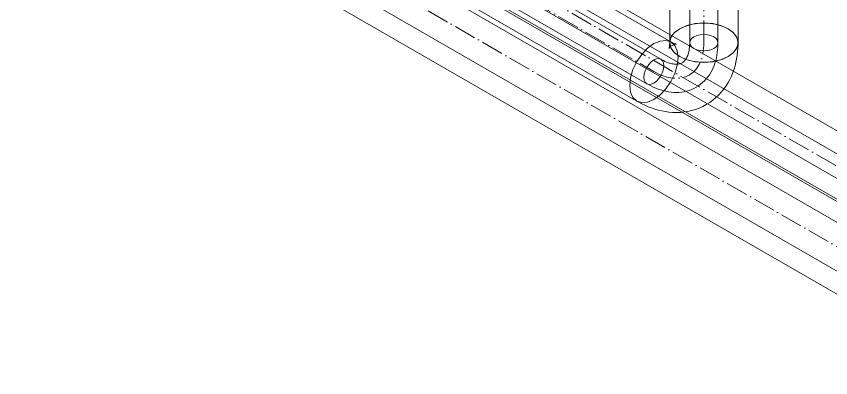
# Model space of a CAD drawing. Header units: millimetres. Extents: x -88595 to 880822, y -1054509 to -148035.
# Drawn here: x 378531.3 to 378897, y -322584.2 to -322421.7 of the extents above; entities that cross this region are included whole.
import ezdxf

# ---------------------------------------------------------------- set-up
doc = ezdxf.new("R2010")
doc.units = ezdxf.units.MM
doc.linetypes.add('$12$ADSK_Осевая', pattern=[14, 10, -2, 0, -2])
doc.linetypes.add('$13$ADSK_Осевая', pattern=[14, 10, -2, 0, -2])
for name, color, linetype, lineweight in [('Изоляция', 7, 'Continuous', 18), ('Трубопровод', 7, 'Continuous', 18), ('Трубопроводы', 7, 'Continuous', 18)]:
    doc.layers.add(name, color=color, linetype=linetype, lineweight=lineweight)

# ---------------------------------------------------------------- blocks, each defined once
blk = doc.blocks.new('$0$ADSK_МедьПайка_Отвод-гнутая труба - Отвод _гнутая труба_-3260024-В_ОВ3_1')
at = {"layer": 'Трубопроводы', "color": 134, "true_color": 0x00a6a6}
for points in [[(1308.17, 16537.29, 0), (1307.16, 16536.54, 0), (1306.53, 16535.65, 0), (1306.31, 16534.7, 0), (1306.53, 16533.75, 0), (1307.16, 16532.87, 0), (1308.17, 16532.11, 0), (1309.49, 16531.53, 0), (1311.02, 16531.16, 0), (1312.66, 16531.04, 0), (1314.3, 16531.16, 0), (1315.84, 16531.53, 0), (1317.15, 16532.11, 0)], [(1317.15, 16532.11, 0), (1318.16, 16532.87, 0), (1318.79, 16533.75, 0), (1319.01, 16534.7, 0), (1318.79, 16535.65, 0), (1318.16, 16536.54, 0), (1317.15, 16537.29, 0), (1315.84, 16537.88, 0), (1314.3, 16538.24, 0), (1312.66, 16538.37, 0), (1311.02, 16538.24, 0), (1309.49, 16537.88, 0), (1308.17, 16537.29, 0)], [(1302.91, 16525.67, 0), (1303.16, 16525.82, 0), (1303.4, 16526, 0), (1303.64, 16526.2, 0), (1303.87, 16526.42, 0), (1304.1, 16526.67, 0), (1304.33, 16526.96, 0), (1304.56, 16527.28, 0), (1304.78, 16527.64, 0), (1305, 16528.03, 0), (1305.2, 16528.47, 0), (1305.4, 16528.95, 0), (1305.58, 16529.47, 0), (1305.75, 16530.03, 0), (1305.9, 16530.63, 0), (1306.03, 16531.27, 0), (1306.13, 16531.94, 0), (1306.22, 16532.66, 0), (1306.27, 16533.41, 0), (1306.3, 16534.19, 0), (1306.31, 16534.7, 0)], [(1309.26, 16514.67, 0), (1310.25, 16515.29, 0), (1311.2, 16515.98, 0), (1312.1, 16516.73, 0), (1312.95, 16517.54, 0), (1313.74, 16518.4, 0), (1314.47, 16519.31, 0), (1315.15, 16520.26, 0), (1315.76, 16521.26, 0), (1316.32, 16522.29, 0), (1316.82, 16523.35, 0), (1317.27, 16524.44, 0), (1317.66, 16525.55, 0), (1318, 16526.69, 0), (1318.29, 16527.85, 0), (1318.53, 16529.03, 0), (1318.71, 16530.22, 0), (1318.86, 16531.44, 0), (1318.95, 16532.66, 0), (1319, 16533.91, 0), (1319.01, 16534.7, 0)], [(1290.21, 16516.56, 0), (1289.05, 16516.06, 0), (1287.96, 16515.95, 0), (1287.03, 16516.24, 0), (1286.32, 16516.9, 0), (1285.87, 16517.89, 0), (1285.72, 16519.15, 0), (1285.87, 16520.58, 0), (1286.32, 16522.09, 0), (1287.03, 16523.57, 0), (1287.96, 16524.93, 0), (1289.05, 16526.08, 0), (1290.21, 16526.93, 0)], [(1290.21, 16526.93, 0), (1291.37, 16527.42, 0), (1292.45, 16527.53, 0), (1293.38, 16527.24, 0), (1294.1, 16526.58, 0), (1294.55, 16525.59, 0), (1294.7, 16524.33, 0), (1294.55, 16522.9, 0), (1294.1, 16521.39, 0), (1293.38, 16519.91, 0), (1292.45, 16518.55, 0), (1291.37, 16517.4, 0), (1290.21, 16516.56, 0)], [(1302.91, 16525.67, 0), (1302.65, 16525.53, 0), (1302.38, 16525.41, 0), (1302.09, 16525.3, 0), (1301.78, 16525.21, 0), (1301.44, 16525.14, 0), (1301.08, 16525.08, 0), (1300.69, 16525.04, 0), (1300.27, 16525.03, 0), (1299.82, 16525.04, 0), (1299.34, 16525.08, 0), (1298.83, 16525.15, 0), (1298.28, 16525.25, 0), (1297.72, 16525.39, 0), (1297.12, 16525.56, 0), (1296.5, 16525.77, 0), (1295.86, 16526.01, 0), (1295.2, 16526.3, 0), (1294.52, 16526.62, 0), (1293.83, 16526.99, 0), (1293.38, 16527.24, 0)], [(1309.26, 16514.67, 0), (1308.22, 16514.12, 0), (1307.15, 16513.64, 0), (1306.05, 16513.24, 0), (1304.93, 16512.91, 0), (1303.79, 16512.65, 0), (1302.63, 16512.47, 0), (1301.47, 16512.37, 0), (1300.3, 16512.33, 0), (1299.13, 16512.36, 0), (1297.96, 16512.46, 0), (1296.8, 16512.61, 0), (1295.64, 16512.83, 0), (1294.48, 16513.11, 0), (1293.33, 16513.44, 0), (1292.19, 16513.82, 0), (1291.06, 16514.26, 0), (1289.94, 16514.74, 0), (1288.83, 16515.27, 0), (1287.73, 16515.85, 0), (1287.03, 16516.24, 0)]]:
    blk.add_polyline3d(points, dxfattribs=at)

msp = doc.modelspace()

# ---------------------------------------------------------------- linework, layer by layer
at = {"layer": 'Изоляция', "color": 134, "true_color": 0x00a6a6}
for p, q in [((378824.72, -322198.04), (378824.72, -322433.6)), ((378855.42, -322433.6), (378855.42, -322198.04)), ((378825.3, -322433.27), (378526.01, -322260.48)), ((378510.66, -322287.07), (378809.95, -322459.86)), ((383713.29, -325282.94), (378581, -322319.86)), ((378560.46, -322350.78), (383694.77, -325315.02))]:
    msp.add_line(p, q, dxfattribs=at)
at = {"layer": 'Изоляция', "color": 190, "true_color": 0x8000ff}
for p, q in [((383816.09, -325311.64), (378558.89, -322276.39)), ((378541.87, -322298.34), (383802.33, -325335.47))]:
    msp.add_line(p, q, dxfattribs=at)
at = {"layer": 'Изоляция', "color": 134, "true_color": 0x00a6a6}
for points in [[(378829.22, -322427.34, 0), (378832.4, -322425.93, 0), (378836.1, -322425.04, 0), (378840.07, -322424.74, 0), (378844.05, -322425.04, 0), (378847.75, -322425.93, 0), (378850.93, -322427.34, 0)], [(378850.93, -322427.34, 0), (378848.24, -322426.1, 0), (378845.14, -322425.24, 0), (378841.79, -322424.8, 0), (378838.35, -322424.8, 0), (378835, -322425.24, 0), (378831.9, -322426.1, 0), (378829.22, -322427.34, 0)], [(378829.22, -322439.87, 0), (378826.78, -322438.03, 0), (378825.25, -322435.9, 0), (378824.72, -322433.6, 0), (378825.25, -322431.31, 0), (378826.78, -322429.17, 0), (378829.22, -322427.34, 0)], [(378829.22, -322427.34, 0), (378827.07, -322428.89, 0), (378825.58, -322430.68, 0), (378824.82, -322432.61, 0), (378824.82, -322434.6, 0), (378825.58, -322436.53, 0), (378827.08, -322438.32, 0), (378829.22, -322439.87, 0)], [(378850.93, -322427.34, 0), (378853.37, -322429.17, 0), (378854.9, -322431.31, 0), (378855.42, -322433.6, 0), (378854.9, -322435.9, 0), (378853.37, -322438.03, 0), (378850.93, -322439.87, 0)], [(378850.93, -322439.87, 0), (378853.07, -322438.32, 0), (378854.56, -322436.53, 0), (378855.33, -322434.59, 0), (378855.33, -322432.61, 0), (378854.56, -322430.67, 0), (378853.07, -322428.89, 0), (378850.93, -322427.34, 0)], [(378817.62, -322434.03, 0), (378814.81, -322436.08, 0), (378812.19, -322438.84, 0), (378809.95, -322442.13, 0), (378808.22, -322445.72, 0), (378807.14, -322449.37, 0), (378806.77, -322452.83, 0)], [(378806.77, -322452.83, 0), (378807.14, -322449.37, 0), (378808.22, -322445.72, 0), (378809.95, -322442.13, 0), (378812.19, -322438.84, 0), (378814.81, -322436.08, 0), (378817.62, -322434.03, 0)], [(378828.48, -322440.3, 0), (378828.11, -322437.27, 0), (378827.02, -322434.87, 0), (378825.3, -322433.27, 0), (378823.05, -322432.58, 0), (378820.43, -322432.84, 0), (378817.62, -322434.03, 0)], [(378817.62, -322434.03, 0), (378820.43, -322432.84, 0), (378823.05, -322432.58, 0), (378825.3, -322433.27, 0), (378827.02, -322434.87, 0), (378828.11, -322437.27, 0), (378828.48, -322440.3, 0)], [(378824.38, -322436.21, 0), (378824.39, -322436.18, 0), (378824.42, -322436.11, 0), (378824.46, -322435.98, 0), (378824.51, -322435.79, 0), (378824.56, -322435.56, 0), (378824.61, -322435.27, 0), (378824.65, -322434.93, 0), (378824.69, -322434.53, 0), (378824.71, -322434.1, 0), (378824.72, -322433.61, 0), (378824.72, -322433.6, 0)], [(378825.82, -322434.84, 0), (378825.54, -322435.02, 0), (378825.28, -322435.2, 0), (378825.05, -322435.4, 0), (378824.85, -322435.59, 0), (378824.69, -322435.77, 0), (378824.56, -322435.93, 0), (378824.47, -322436.06, 0), (378824.41, -322436.15, 0), (378824.38, -322436.2, 0), (378824.38, -322436.21, 0)], [(378827.73, -322434.28, 0), (378827.7, -322434.27, 0), (378827.62, -322434.26, 0), (378827.49, -322434.23, 0), (378827.3, -322434.18, 0), (378827.07, -322434.11, 0), (378826.8, -322434, 0), (378826.48, -322433.87, 0), (378826.12, -322433.71, 0), (378825.73, -322433.51, 0), (378825.31, -322433.28, 0), (378825.3, -322433.27, 0)], [(378825.82, -322434.84, 0), (378826.11, -322434.69, 0), (378826.4, -322434.56, 0), (378826.69, -322434.45, 0), (378826.95, -322434.38, 0), (378827.19, -322434.32, 0), (378827.39, -322434.29, 0), (378827.55, -322434.28, 0), (378827.66, -322434.27, 0), (378827.72, -322434.28, 0), (378827.73, -322434.28, 0)], [(378841.17, -322461.43, 0), (378842.69, -322460.48, 0), (378844.14, -322459.43, 0), (378845.51, -322458.29, 0), (378846.79, -322457.06, 0), (378847.98, -322455.77, 0), (378849.07, -322454.41, 0), (378850.06, -322453.01, 0), (378850.96, -322451.57, 0), (378851.76, -322450.09, 0), (378852.47, -322448.59, 0), (378853.1, -322447.07, 0), (378853.64, -322445.53, 0), (378854.1, -322443.98, 0), (378854.48, -322442.43, 0), (378854.8, -322440.87, 0), (378855.04, -322439.3, 0), (378855.23, -322437.74, 0), (378855.35, -322436.17, 0), (378855.41, -322434.6, 0), (378855.42, -322433.6, 0)], [(378817.62, -322459.1, 0), (378820.43, -322457.05, 0), (378823.05, -322454.28, 0), (378825.3, -322451, 0), (378827.02, -322447.4, 0), (378828.11, -322443.75, 0), (378828.48, -322440.3, 0)], [(378828.48, -322440.3, 0), (378828.11, -322443.75, 0), (378827.02, -322447.4, 0), (378825.3, -322451, 0), (378823.05, -322454.28, 0), (378820.43, -322457.05, 0), (378817.62, -322459.1, 0)], [(378850.93, -322439.87, 0), (378847.75, -322441.28, 0), (378844.05, -322442.16, 0), (378840.07, -322442.46, 0), (378836.1, -322442.16, 0), (378832.4, -322441.28, 0), (378829.22, -322439.87, 0)], [(378829.22, -322439.87, 0), (378831.91, -322441.11, 0), (378835.01, -322441.97, 0), (378838.36, -322442.41, 0), (378841.79, -322442.41, 0), (378845.14, -322441.97, 0), (378848.24, -322441.11, 0), (378850.93, -322439.87, 0)], [(378806.77, -322452.83, 0), (378807.14, -322455.86, 0), (378808.22, -322458.26, 0), (378809.95, -322459.86, 0), (378812.19, -322460.55, 0), (378814.81, -322460.29, 0), (378817.62, -322459.1, 0)], [(378817.62, -322459.1, 0), (378814.81, -322460.29, 0), (378812.19, -322460.55, 0), (378809.95, -322459.86, 0), (378808.22, -322458.26, 0), (378807.14, -322455.86, 0), (378806.77, -322452.83, 0)], [(378841.17, -322461.43, 0), (378839.59, -322462.27, 0), (378837.95, -322463, 0), (378836.28, -322463.62, 0), (378834.58, -322464.11, 0), (378832.86, -322464.49, 0), (378831.15, -322464.76, 0), (378829.43, -322464.92, 0), (378827.74, -322464.97, 0), (378826.06, -322464.93, 0), (378824.4, -322464.79, 0), (378822.77, -322464.57, 0), (378821.17, -322464.27, 0), (378819.6, -322463.9, 0), (378818.06, -322463.46, 0), (378816.55, -322462.95, 0), (378815.07, -322462.38, 0), (378813.62, -322461.75, 0), (378812.21, -322461.08, 0), (378810.81, -322460.35, 0), (378809.95, -322459.86, 0)]]:
    msp.add_polyline3d(points, dxfattribs=at)
at = {"layer": 'Трубопровод', "color": 134, "true_color": 0x00a6a6}
for p, q in [((378833.72, -322198.04), (378833.72, -322433.6)), ((378846.42, -322433.6), (378846.42, -322198.04)), ((378820.8, -322441.06), (378521.51, -322268.27)), ((378515.16, -322279.27), (378814.45, -322452.06)), ((383708.79, -325290.73), (378574.48, -322326.49)), ((378564.96, -322342.99), (383699.27, -325307.23))]:
    msp.add_line(p, q, dxfattribs=at)
at = {"layer": 'Трубопровод', "color": 134, "linetype": '$12$ADSK_Осевая', "true_color": 0x00a6a6}
for p, q in [((378840.07, -322433.6), (378840.07, -322198.04)), ((378840.07, -322433.6), (378840.07, -322198.04)), ((378518.34, -322273.77), (378817.62, -322446.56)), ((378518.34, -322273.77), (378817.62, -322446.56)), ((378569.72, -322334.74), (383704.03, -325298.98)), ((378569.72, -322334.74), (383704.03, -325298.98))]:
    msp.add_line(p, q, dxfattribs=at)
at = {"layer": 'Трубопровод', "color": 190, "true_color": 0x8000ff}
for p, q in [((383811.59, -325319.43), (378551.13, -322282.3)), ((378546.37, -322290.55), (383806.83, -325327.68))]:
    msp.add_line(p, q, dxfattribs=at)
at = {"layer": 'Трубопровод', "color": 190, "linetype": '$12$ADSK_Осевая', "true_color": 0x8000ff}
msp.add_line((378548.75, -322286.43), (383809.21, -325323.55), dxfattribs=at)
msp.add_line((378548.75, -322286.43), (383809.21, -325323.55), dxfattribs=at)
at = {"layer": 'Трубопровод', "color": 134, "true_color": 0x00a6a6}
for points in [[(378835.58, -322436.19, 0), (378834.57, -322435.44, 0), (378833.94, -322434.55, 0), (378833.72, -322433.6, 0), (378833.94, -322432.65, 0), (378834.57, -322431.77, 0), (378835.58, -322431.01, 0)], [(378835.58, -322431.01, 0), (378836.9, -322430.43, 0), (378838.43, -322430.06, 0), (378840.07, -322429.94, 0), (378841.72, -322430.06, 0), (378843.25, -322430.43, 0), (378844.56, -322431.01, 0)], [(378844.56, -322431.01, 0), (378845.57, -322431.77, 0), (378846.21, -322432.65, 0), (378846.42, -322433.6, 0), (378846.21, -322434.55, 0), (378845.57, -322435.44, 0), (378844.56, -322436.19, 0)], [(378844.56, -322436.19, 0), (378843.25, -322436.78, 0), (378841.72, -322437.14, 0), (378840.07, -322437.27, 0), (378838.43, -322437.14, 0), (378836.9, -322436.78, 0), (378835.58, -322436.19, 0)], [(378817.62, -322441.38, 0), (378816.46, -322442.23, 0), (378815.38, -322443.37, 0), (378814.45, -322444.73, 0), (378813.73, -322446.22, 0), (378813.28, -322447.73, 0), (378813.13, -322449.16, 0)], [(378822.11, -322443.97, 0), (378821.96, -322442.72, 0), (378821.51, -322441.73, 0), (378820.8, -322441.06, 0), (378819.87, -322440.78, 0), (378818.78, -322440.88, 0), (378817.62, -322441.38, 0)], [(378817.62, -322451.75, 0), (378818.78, -322450.9, 0), (378819.87, -322449.76, 0), (378820.8, -322448.4, 0), (378821.51, -322446.91, 0), (378821.96, -322445.4, 0), (378822.11, -322443.97, 0)], [(378813.13, -322449.16, 0), (378813.28, -322450.41, 0), (378813.73, -322451.4, 0), (378814.45, -322452.06, 0), (378815.38, -322452.35, 0), (378816.46, -322452.24, 0), (378817.62, -322451.75, 0)]]:
    msp.add_polyline3d(points, dxfattribs=at)
at = {"layer": 'Трубопроводы', "color": 134, "linetype": '$13$ADSK_Осевая', "true_color": 0x00a6a6}
msp.add_ellipse((378817.62, -322420.64), major_axis=(-15.88, 27.5), ratio=0.57735, start_param=2.356194, end_param=3.926991, dxfattribs=at)

# ---------------------------------------------------------------- block references
at = {"layer": 'Трубопроводы', "color": 134, "true_color": 0x00a6a6}
msp.add_blockref('$0$ADSK_МедьПайка_Отвод-гнутая труба - Отвод _гнутая труба_-3260024-В_ОВ3_1', (377527.41, -338968.3), dxfattribs=at)

doc.saveas('drawing.dxf')
